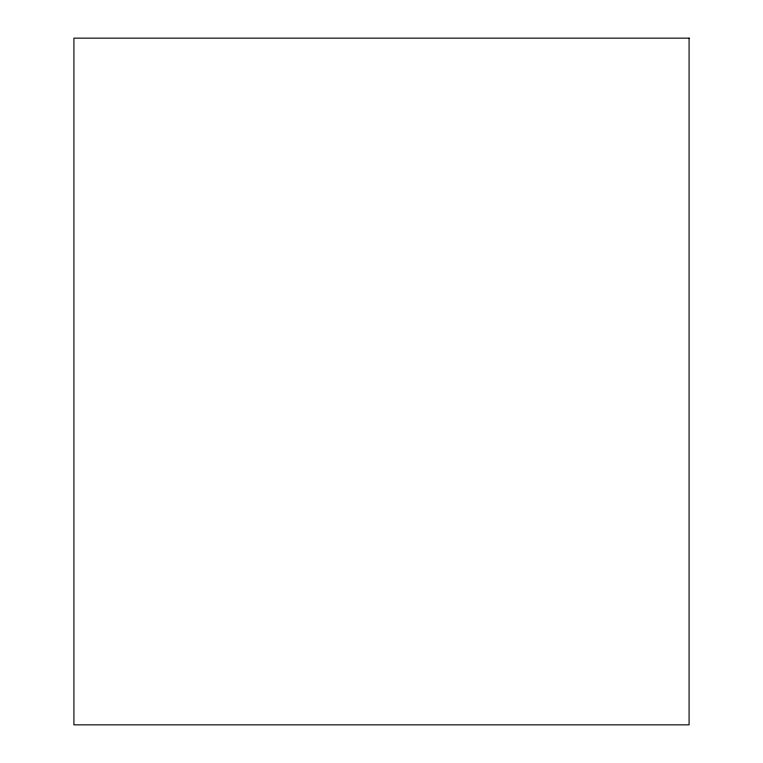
<?xml version="1.0" encoding="UTF-8"?>
<svg xmlns="http://www.w3.org/2000/svg" width="763" height="763" viewBox="0 0 763 763"><rect width="100%" height="100%" fill="white"/><g stroke="black" fill="none" stroke-linecap="round" stroke-linejoin="round"><path stroke-width="1.14" d="M689.084 38.15L73.916 38.15L73.916 724.85L689.084 724.85L689.084 38.15"/></g></svg>
